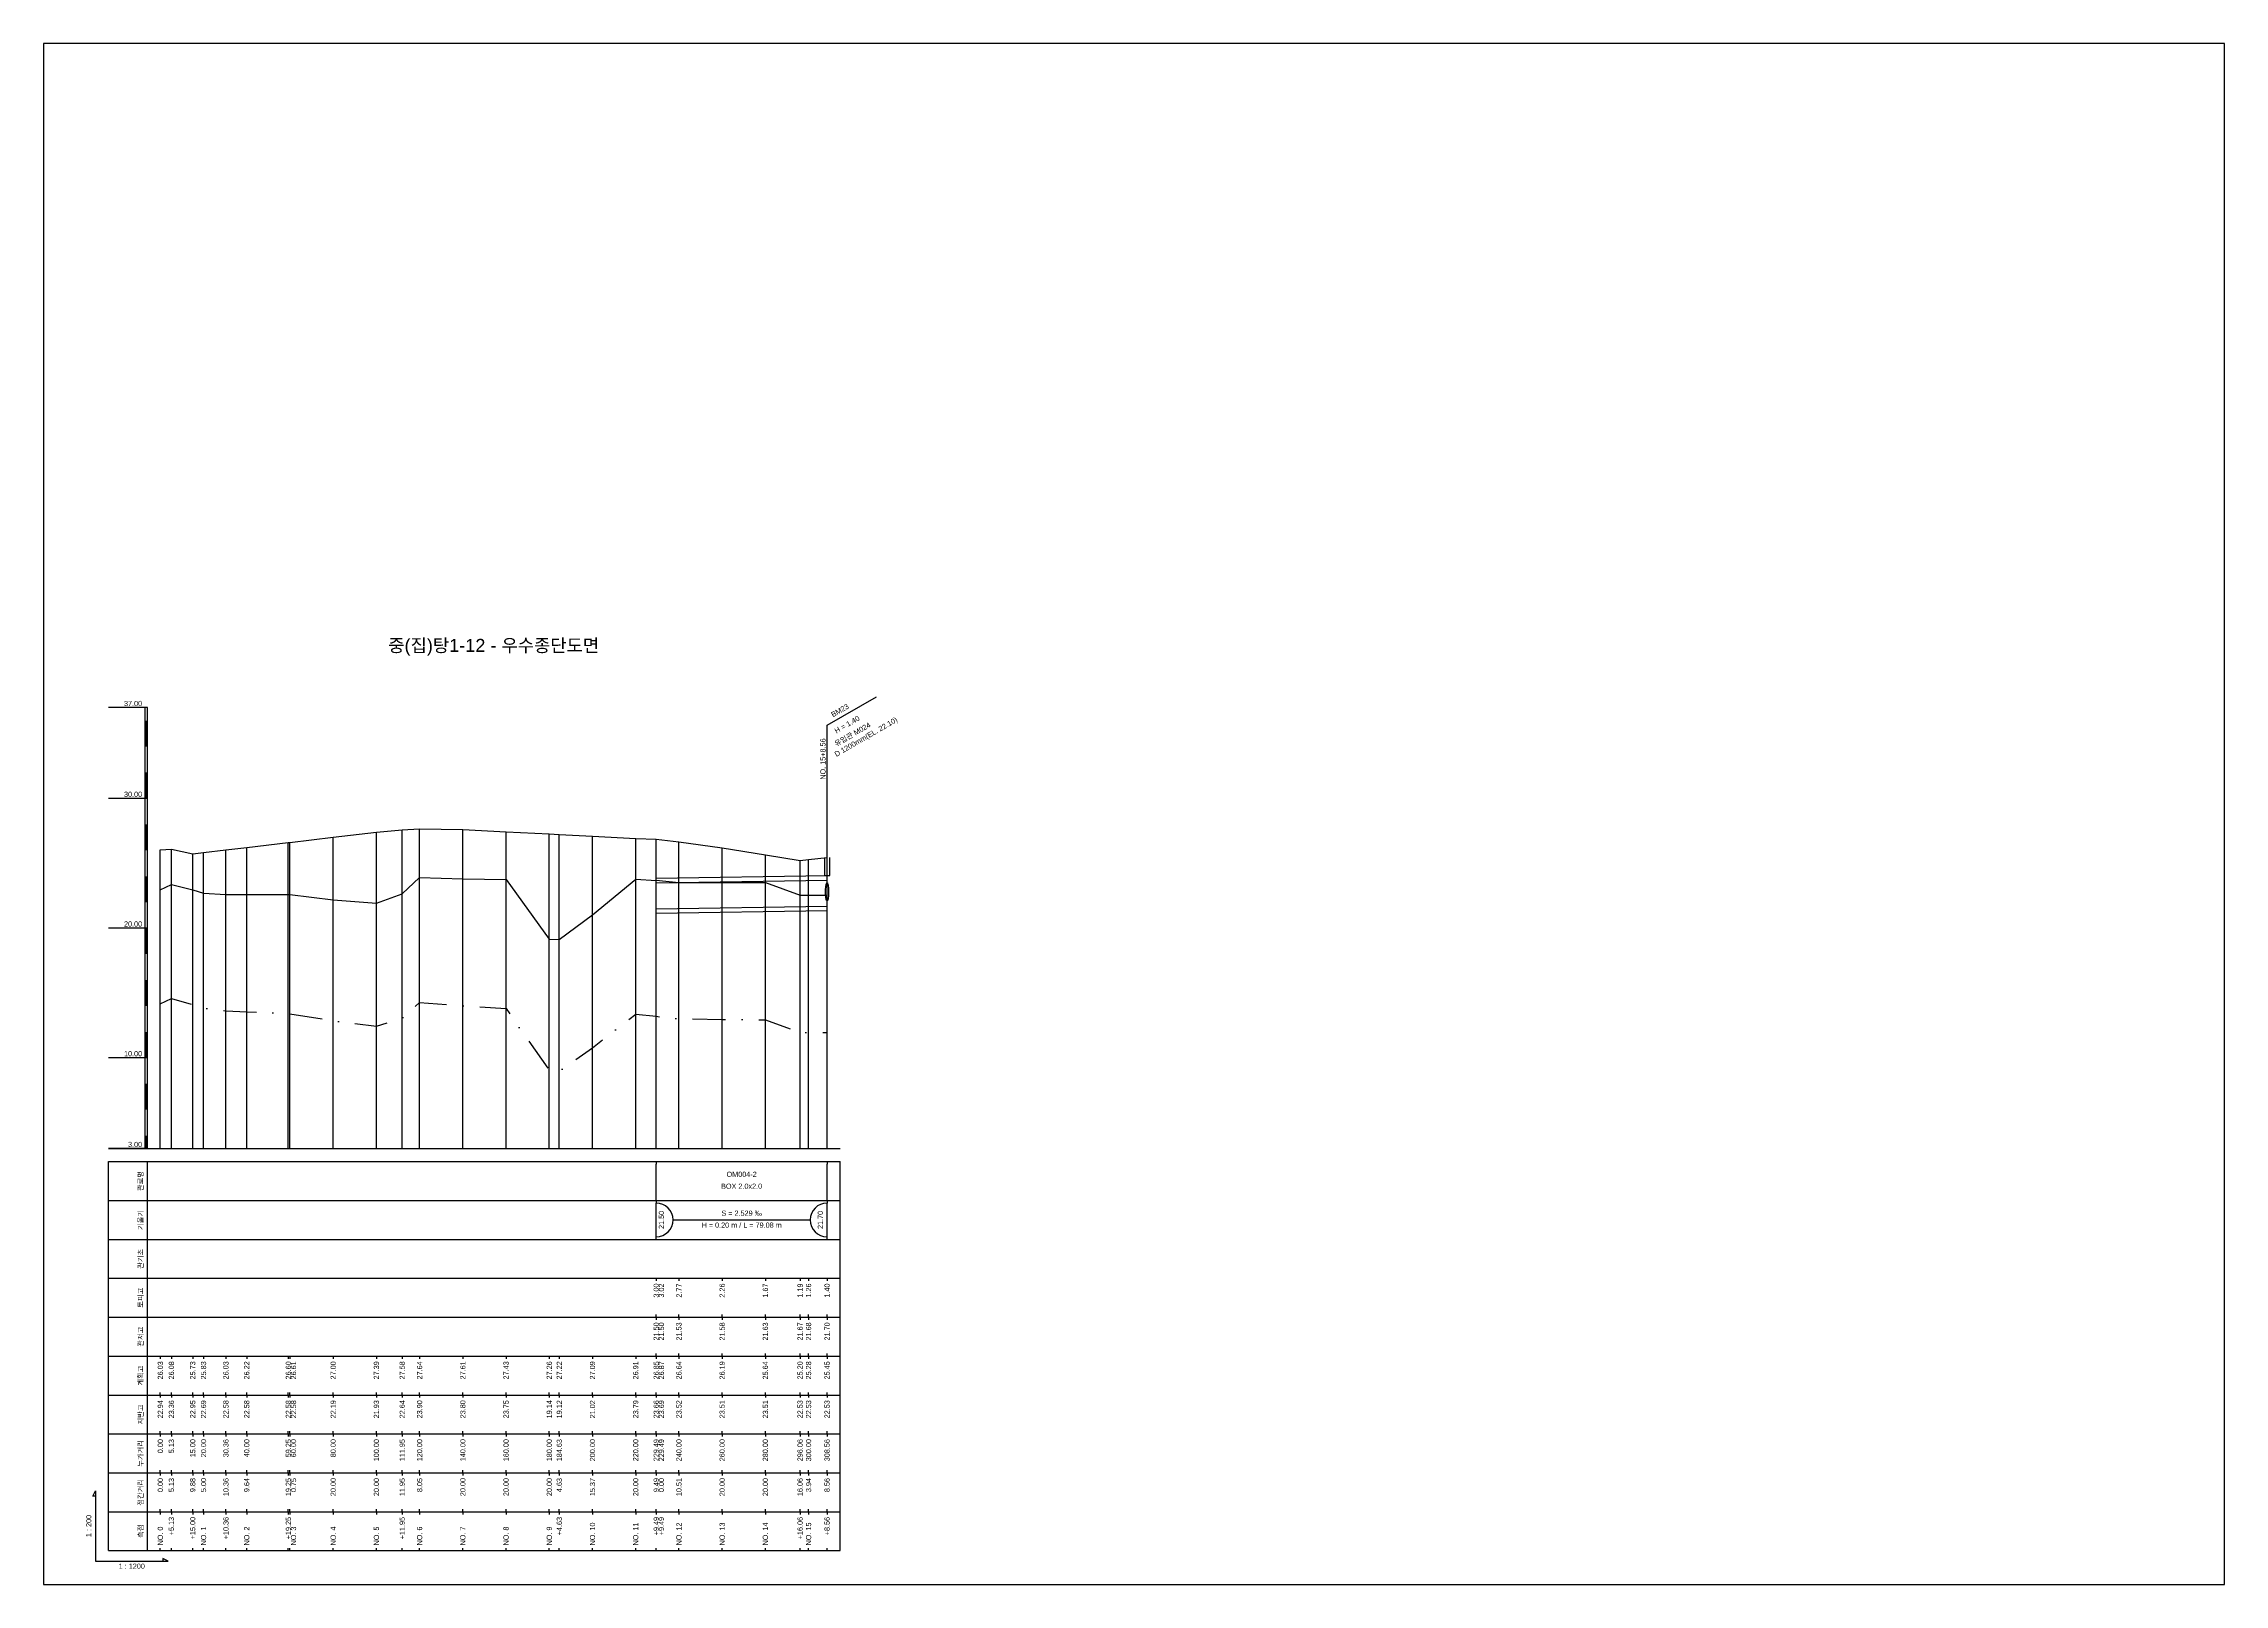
# Model space of a CAD drawing. Header units: millimetres. Extents: x -7351 to 135086, y 1419 to 5643.
# Drawn here: x 131122 to 131963, y 1419 to 2013 of the extents above; entities that cross this region are included whole.
import ezdxf
from ezdxf.enums import TextEntityAlignment as Align

# ---------------------------------------------------------------- set-up
doc = ezdxf.new("R2010")
doc.units = ezdxf.units.MM
doc.linetypes.add('DASHDOT', pattern=[25.4, 12.7, -6.35, 0, -6.35])
for name, color, linetype in [('KZ_종단_계획선', 1, 'Continuous'), ('KZ_종단_관로', 4, 'Continuous'), ('KZ_종단_깃발', 7, 'Continuous'), ('KZ_종단_노선명', 7, 'Continuous'), ('KZ_종단_도각', 7, 'Continuous'), ('KZ_종단_맨홀', 4, 'Continuous'), ('KZ_종단_수직선', 7, 'Continuous'), ('KZ_종단_암선1', 56, 'DASHDOT'), ('KZ_종단_원형관', 4, 'Continuous'), ('KZ_종단_지반선', 3, 'Continuous'), ('KZ_종단_테이블문자', 7, 'Continuous'), ('KZ_종단_테이블선', 7, 'Continuous'), ('KZ_종단_폴대', 7, 'Continuous')]:
    doc.layers.add(name, color=color, linetype=linetype)
doc.styles.get("Standard").update_dxf_attribs({"font": 'arial.ttf'})

msp = doc.modelspace()

# ---------------------------------------------------------------- linework, layer by layer
at = {"layer": 'KZ_종단_계획선'}
msp.add_lwpolyline([(131167.36, 1702.18), (131171.63, 1702.45), (131179.86, 1700.71), (131184.03, 1701.2), (131192.66, 1702.21), (131200.69, 1703.15), (131216.73, 1705.03), (131217.36, 1705.11), (131234.03, 1707.06), (131250.69, 1709.01), (131260.65, 1709.93), (131267.36, 1710.26), (131284.03, 1710.09), (131300.69, 1709.21), (131317.36, 1708.34), (131321.22, 1708.14), (131334.03, 1707.46), (131350.69, 1706.59), (131358.6, 1706.28), (131358.6, 1706.39), (131367.36, 1705.25), (131384.03, 1702.98), (131400.69, 1700.26), (131414.08, 1698.06), (131417.36, 1698.46), (131424.49, 1699.31)], dxfattribs=at)
at = {"layer": 'KZ_종단_관로'}
for points in [[(131358.6, 1691.29), (131424.5, 1692.29)], [(131358.6, 1689.54), (131424.5, 1690.54)], [(131358.6, 1679.54), (131424.5, 1680.54)], [(131358.6, 1677.79), (131424.5, 1678.79)]]:
    msp.add_lwpolyline(points, dxfattribs=at)
at = {"layer": 'KZ_종단_깃발'}
for p, q in [((131424.5, 1750.26), (131443.55, 1761.26)), ((131424.5, 1587.04), (131424.5, 1750.26))]:
    msp.add_line(p, q, dxfattribs=at)
at = {"layer": 'KZ_종단_도각'}
msp.add_lwpolyline([(131122.36, 1419.04), (131963.36, 1419.04), (131963.36, 2013.04), (131122.36, 2013.04)], close=True, dxfattribs=at)
at = {"layer": 'KZ_종단_맨홀'}
msp.add_lwpolyline([(131423.5, 1699.31), (131423.5, 1692.29), (131425.5, 1692.29), (131425.5, 1699.31)], dxfattribs=at)
at = {"layer": 'KZ_종단_수직선'}
for p, q in [((131250.69, 1587.04), (131250.69, 1709.01)), ((131260.65, 1587.04), (131260.65, 1709.93)), ((131267.36, 1587.04), (131267.36, 1710.26)), ((131284.03, 1587.04), (131284.03, 1710.09)), ((131300.69, 1587.04), (131300.69, 1709.21)), ((131317.36, 1587.04), (131317.36, 1708.34)), ((131321.22, 1587.04), (131321.22, 1708.14)), ((131334.03, 1587.04), (131334.03, 1707.46)), ((131167.36, 1587.04), (131167.36, 1702.18)), ((131171.63, 1587.04), (131171.63, 1702.45)), ((131179.86, 1587.04), (131179.86, 1700.71)), ((131184.03, 1587.04), (131184.03, 1701.2)), ((131192.66, 1587.04), (131192.66, 1702.21)), ((131200.69, 1587.04), (131200.69, 1703.15)), ((131216.73, 1587.04), (131216.73, 1705.03)), ((131217.36, 1587.04), (131217.36, 1705.11)), ((131234.03, 1587.04), (131234.03, 1707.06)), ((131350.69, 1587.04), (131350.69, 1706.59)), ((131358.6, 1587.04), (131358.6, 1706.39)), ((131358.6, 1587.04), (131358.6, 1706.28)), ((131367.36, 1587.04), (131367.36, 1705.25)), ((131384.03, 1587.04), (131384.03, 1702.98)), ((131400.69, 1587.04), (131400.69, 1700.26)), ((131424.49, 1587.04), (131424.49, 1699.31)), ((131414.08, 1587.04), (131414.08, 1698.06)), ((131417.36, 1587.04), (131417.36, 1698.46))]:
    msp.add_line(p, q, dxfattribs=at)
at = {"layer": 'KZ_종단_암선1', "flags": 128}
msp.add_lwpolyline([(131167.36, 1642.85), (131171.63, 1644.95), (131179.86, 1642.59), (131184.03, 1641.14), (131192.66, 1640.19), (131200.69, 1639.82), (131216.73, 1639.07), (131217.36, 1639.05), (131234.03, 1636.32), (131250.69, 1634.24), (131260.65, 1637.33), (131267.36, 1643.34), (131284.03, 1642.06), (131300.69, 1641.05), (131317.36, 1617.21), (131321.22, 1616.91), (131334.03, 1625.87), (131350.69, 1638.91), (131358.6, 1638.05), (131358.6, 1638.04), (131367.36, 1637.1), (131384.03, 1636.87), (131400.69, 1636.63), (131414.08, 1631.79), (131417.36, 1631.81), (131424.49, 1631.84)], dxfattribs=at)
at = {"layer": 'KZ_종단_원형관'}
for p, q in [((131423.92, 1686.01), (131423.93, 1686.62)), ((131423.93, 1685.41), (131423.92, 1686.01)), ((131423.93, 1686.62), (131423.95, 1687.2)), ((131423.95, 1684.83), (131423.93, 1685.41)), ((131423.95, 1687.2), (131424, 1687.75)), ((131424, 1684.28), (131423.95, 1684.83)), ((131424, 1687.75), (131424.05, 1688.25)), ((131424.05, 1683.78), (131424, 1684.28)), ((131424.05, 1688.25), (131424.12, 1688.68)), ((131424.12, 1683.35), (131424.05, 1683.78)), ((131424.12, 1688.68), (131424.21, 1689.02)), ((131424.21, 1683), (131424.12, 1683.35)), ((131424.21, 1689.02), (131424.3, 1689.28)), ((131424.3, 1682.75), (131424.21, 1683)), ((131424.3, 1689.28), (131424.4, 1689.44)), ((131424.4, 1682.59), (131424.3, 1682.75)), ((131424.4, 1689.44), (131424.5, 1689.49)), ((131424.5, 1682.54), (131424.4, 1682.59)), ((131424.5, 1689.49), (131424.6, 1689.44)), ((131424.6, 1682.59), (131424.5, 1682.54)), ((131424.6, 1689.44), (131424.69, 1689.28)), ((131424.69, 1682.75), (131424.6, 1682.59)), ((131424.69, 1689.28), (131424.79, 1689.02)), ((131424.79, 1683), (131424.69, 1682.75)), ((131424.79, 1689.02), (131424.87, 1688.68)), ((131424.87, 1683.35), (131424.79, 1683)), ((131424.87, 1688.68), (131424.94, 1688.25)), ((131424.94, 1683.78), (131424.87, 1683.35)), ((131424.94, 1688.25), (131425, 1687.75)), ((131425, 1684.28), (131424.94, 1683.78)), ((131425, 1687.75), (131425.04, 1687.2)), ((131425.04, 1684.83), (131425, 1684.28)), ((131425.04, 1687.2), (131425.07, 1686.62)), ((131425.07, 1685.41), (131425.04, 1684.83)), ((131425.07, 1686.62), (131425.08, 1686.01)), ((131425.08, 1686.01), (131425.07, 1685.41))]:
    msp.add_line(p, q, dxfattribs=at)
at = {"layer": 'KZ_종단_지반선', "flags": 128}
msp.add_lwpolyline([(131167.36, 1686.75), (131171.63, 1688.86), (131179.86, 1686.77), (131184.03, 1685.5), (131192.66, 1684.95), (131200.69, 1684.95), (131216.73, 1684.95), (131217.36, 1684.95), (131234.03, 1682.99), (131250.69, 1681.69), (131260.65, 1685.23), (131267.36, 1691.56), (131284.03, 1691.04), (131300.69, 1690.8), (131317.36, 1667.73), (131321.22, 1667.61), (131334.03, 1677.16), (131350.69, 1690.97), (131358.6, 1690.35), (131358.6, 1690.47), (131367.36, 1689.66), (131384.03, 1689.59), (131400.69, 1689.59), (131414.08, 1684.69), (131417.36, 1684.69), (131424.49, 1684.69)], dxfattribs=at)
at = {"layer": 'KZ_종단_테이블문자'}
for p, q in [((131358.6, 1582.04), (131358.6, 1581.04)), ((131424.49, 1582.04), (131424.49, 1581.04)), ((131358.6, 1568.04), (131358.6, 1581.04)), ((131424.49, 1568.04), (131424.49, 1581.04)), ((131358.6, 1567.04), (131358.6, 1568.04)), ((131358.6, 1567.04), (131358.6, 1566.04)), ((131358.6, 1553.04), (131358.6, 1566.04)), ((131424.49, 1567.04), (131424.49, 1568.04)), ((131424.49, 1567.04), (131424.49, 1566.04)), ((131424.49, 1553.04), (131424.49, 1566.04)), ((131365.02, 1559.54), (131418.08, 1559.54)), ((131358.6, 1552.04), (131358.6, 1553.04)), ((131424.49, 1552.04), (131424.49, 1553.04))]:
    msp.add_line(p, q, dxfattribs=at)
for centre, start, end in [((131358.6, 1559.54), 270, 90), ((131424.49, 1559.54), 90, 270)]:
    msp.add_arc(centre, 6.5, start, end, dxfattribs=at)
at = {"layer": 'KZ_종단_테이블선'}
for p, q in [((131147.36, 1587.04), (131429.49, 1587.04)), ((131147.36, 1567.04), (131147.36, 1582.04)), ((131147.36, 1582.04), (131429.49, 1582.04)), ((131162.36, 1567.04), (131162.36, 1582.04)), ((131429.49, 1567.04), (131429.49, 1582.04)), ((131147.36, 1552.04), (131147.36, 1567.04)), ((131147.36, 1567.04), (131429.49, 1567.04)), ((131162.36, 1552.04), (131162.36, 1567.04)), ((131429.49, 1552.04), (131429.49, 1567.04)), ((131147.36, 1537.04), (131147.36, 1552.04)), ((131147.36, 1552.04), (131429.49, 1552.04)), ((131162.36, 1537.04), (131162.36, 1552.04)), ((131429.49, 1537.04), (131429.49, 1552.04)), ((131147.36, 1522.04), (131147.36, 1537.04)), ((131147.36, 1537.04), (131429.49, 1537.04)), ((131162.36, 1522.04), (131162.36, 1537.04)), ((131358.6, 1537.04), (131358.6, 1536.04)), ((131358.6, 1537.04), (131358.6, 1536.04)), ((131367.36, 1537.04), (131367.36, 1536.04)), ((131384.03, 1537.04), (131384.03, 1536.04)), ((131400.69, 1537.04), (131400.69, 1536.04)), ((131414.08, 1537.04), (131414.08, 1536.04)), ((131417.36, 1537.04), (131417.36, 1536.04)), ((131424.5, 1537.04), (131424.5, 1536.04)), ((131429.49, 1522.04), (131429.49, 1537.04)), ((131358.6, 1522.04), (131358.6, 1523.04)), ((131358.6, 1522.04), (131358.6, 1523.04)), ((131367.36, 1522.04), (131367.36, 1523.04)), ((131384.03, 1522.04), (131384.03, 1523.04)), ((131400.69, 1522.04), (131400.69, 1523.04)), ((131414.08, 1522.04), (131414.08, 1523.04)), ((131417.36, 1522.04), (131417.36, 1523.04)), ((131424.5, 1522.04), (131424.5, 1523.04)), ((131147.36, 1507.04), (131147.36, 1522.04)), ((131147.36, 1522.04), (131429.49, 1522.04)), ((131162.36, 1507.04), (131162.36, 1522.04)), ((131358.6, 1522.04), (131358.6, 1521.04)), ((131358.6, 1522.04), (131358.6, 1521.04)), ((131367.36, 1522.04), (131367.36, 1521.04)), ((131384.03, 1522.04), (131384.03, 1521.04)), ((131400.69, 1522.04), (131400.69, 1521.04)), ((131414.08, 1522.04), (131414.08, 1521.04)), ((131417.36, 1522.04), (131417.36, 1521.04)), ((131424.5, 1522.04), (131424.5, 1521.04)), ((131429.49, 1507.04), (131429.49, 1522.04)), ((131147.36, 1492.04), (131147.36, 1507.04)), ((131147.36, 1507.04), (131429.49, 1507.04)), ((131162.36, 1492.04), (131162.36, 1507.04)), ((131167.36, 1507.04), (131167.36, 1506.04)), ((131171.63, 1507.04), (131171.63, 1506.04)), ((131179.86, 1507.04), (131179.86, 1506.04)), ((131184.03, 1507.04), (131184.03, 1506.04)), ((131192.66, 1507.04), (131192.66, 1506.04)), ((131200.69, 1507.04), (131200.69, 1506.04)), ((131216.73, 1507.04), (131216.73, 1506.04)), ((131217.36, 1507.04), (131217.36, 1506.04)), ((131234.03, 1507.04), (131234.03, 1506.04)), ((131250.69, 1507.04), (131250.69, 1506.04)), ((131260.65, 1507.04), (131260.65, 1506.04)), ((131267.36, 1507.04), (131267.36, 1506.04)), ((131284.03, 1507.04), (131284.03, 1506.04)), ((131300.69, 1507.04), (131300.69, 1506.04)), ((131317.36, 1507.04), (131317.36, 1506.04)), ((131321.22, 1507.04), (131321.22, 1506.04)), ((131334.03, 1507.04), (131334.03, 1506.04)), ((131350.69, 1507.04), (131350.69, 1506.04)), ((131358.6, 1507.04), (131358.6, 1508.04)), ((131358.6, 1507.04), (131358.6, 1508.04)), ((131358.6, 1507.04), (131358.6, 1506.04)), ((131358.6, 1507.04), (131358.6, 1506.04)), ((131367.36, 1507.04), (131367.36, 1508.04)), ((131367.36, 1507.04), (131367.36, 1506.04)), ((131384.03, 1507.04), (131384.03, 1508.04)), ((131384.03, 1507.04), (131384.03, 1506.04)), ((131400.69, 1507.04), (131400.69, 1508.04)), ((131400.69, 1507.04), (131400.69, 1506.04)), ((131414.08, 1507.04), (131414.08, 1508.04)), ((131414.08, 1507.04), (131414.08, 1506.04)), ((131417.36, 1507.04), (131417.36, 1508.04)), ((131417.36, 1507.04), (131417.36, 1506.04)), ((131424.49, 1507.04), (131424.49, 1506.04)), ((131424.5, 1507.04), (131424.5, 1508.04)), ((131429.49, 1492.04), (131429.49, 1507.04)), ((131147.36, 1477.04), (131147.36, 1492.04)), ((131147.36, 1492.04), (131429.49, 1492.04)), ((131162.36, 1477.04), (131162.36, 1492.04)), ((131167.36, 1492.04), (131167.36, 1493.04)), ((131167.36, 1492.04), (131167.36, 1491.04)), ((131171.63, 1492.04), (131171.63, 1493.04)), ((131171.63, 1492.04), (131171.63, 1491.04)), ((131179.86, 1492.04), (131179.86, 1493.04)), ((131179.86, 1492.04), (131179.86, 1491.04)), ((131184.03, 1492.04), (131184.03, 1493.04)), ((131184.03, 1492.04), (131184.03, 1491.04)), ((131192.66, 1492.04), (131192.66, 1493.04)), ((131192.66, 1492.04), (131192.66, 1491.04)), ((131200.69, 1492.04), (131200.69, 1493.04)), ((131200.69, 1492.04), (131200.69, 1491.04)), ((131216.73, 1492.04), (131216.73, 1493.04)), ((131216.73, 1492.04), (131216.73, 1491.04)), ((131217.36, 1492.04), (131217.36, 1493.04)), ((131217.36, 1492.04), (131217.36, 1491.04)), ((131234.03, 1492.04), (131234.03, 1493.04)), ((131234.03, 1492.04), (131234.03, 1491.04)), ((131250.69, 1492.04), (131250.69, 1493.04)), ((131250.69, 1492.04), (131250.69, 1491.04)), ((131260.65, 1492.04), (131260.65, 1493.04)), ((131260.65, 1492.04), (131260.65, 1491.04)), ((131267.36, 1492.04), (131267.36, 1493.04)), ((131267.36, 1492.04), (131267.36, 1491.04)), ((131284.03, 1492.04), (131284.03, 1493.04)), ((131284.03, 1492.04), (131284.03, 1491.04)), ((131300.69, 1492.04), (131300.69, 1493.04)), ((131300.69, 1492.04), (131300.69, 1491.04)), ((131317.36, 1492.04), (131317.36, 1493.04)), ((131317.36, 1492.04), (131317.36, 1491.04)), ((131321.22, 1492.04), (131321.22, 1493.04)), ((131321.22, 1492.04), (131321.22, 1491.04)), ((131334.03, 1492.04), (131334.03, 1493.04)), ((131334.03, 1492.04), (131334.03, 1491.04)), ((131350.69, 1492.04), (131350.69, 1493.04)), ((131350.69, 1492.04), (131350.69, 1491.04)), ((131358.6, 1492.04), (131358.6, 1493.04)), ((131358.6, 1492.04), (131358.6, 1493.04)), ((131358.6, 1492.04), (131358.6, 1491.04)), ((131358.6, 1492.04), (131358.6, 1491.04)), ((131367.36, 1492.04), (131367.36, 1493.04)), ((131367.36, 1492.04), (131367.36, 1491.04)), ((131384.03, 1492.04), (131384.03, 1493.04)), ((131384.03, 1492.04), (131384.03, 1491.04)), ((131400.69, 1492.04), (131400.69, 1493.04)), ((131400.69, 1492.04), (131400.69, 1491.04)), ((131414.08, 1492.04), (131414.08, 1493.04)), ((131414.08, 1492.04), (131414.08, 1491.04)), ((131417.36, 1492.04), (131417.36, 1493.04)), ((131417.36, 1492.04), (131417.36, 1491.04)), ((131424.49, 1492.04), (131424.49, 1493.04)), ((131424.49, 1492.04), (131424.49, 1491.04)), ((131429.49, 1477.04), (131429.49, 1492.04)), ((131147.36, 1462.04), (131147.36, 1477.04)), ((131147.36, 1477.04), (131429.49, 1477.04)), ((131162.36, 1462.04), (131162.36, 1477.04)), ((131167.36, 1477.04), (131167.36, 1478.04)), ((131167.36, 1477.04), (131167.36, 1476.04)), ((131171.63, 1477.04), (131171.63, 1478.04)), ((131171.63, 1477.04), (131171.63, 1476.04)), ((131179.86, 1477.04), (131179.86, 1478.04)), ((131179.86, 1477.04), (131179.86, 1476.04)), ((131184.03, 1477.04), (131184.03, 1478.04)), ((131184.03, 1477.04), (131184.03, 1476.04)), ((131192.66, 1477.04), (131192.66, 1478.04)), ((131192.66, 1477.04), (131192.66, 1476.04)), ((131200.69, 1477.04), (131200.69, 1478.04)), ((131200.69, 1477.04), (131200.69, 1476.04)), ((131216.73, 1477.04), (131216.73, 1478.04)), ((131216.73, 1477.04), (131216.73, 1476.04)), ((131217.36, 1477.04), (131217.36, 1478.04)), ((131217.36, 1477.04), (131217.36, 1476.04)), ((131234.03, 1477.04), (131234.03, 1478.04)), ((131234.03, 1477.04), (131234.03, 1476.04)), ((131250.69, 1477.04), (131250.69, 1478.04)), ((131250.69, 1477.04), (131250.69, 1476.04)), ((131260.65, 1477.04), (131260.65, 1478.04)), ((131260.65, 1477.04), (131260.65, 1476.04)), ((131267.36, 1477.04), (131267.36, 1478.04)), ((131267.36, 1477.04), (131267.36, 1476.04)), ((131284.03, 1477.04), (131284.03, 1478.04)), ((131284.03, 1477.04), (131284.03, 1476.04)), ((131300.69, 1477.04), (131300.69, 1478.04)), ((131300.69, 1477.04), (131300.69, 1476.04)), ((131317.36, 1477.04), (131317.36, 1478.04)), ((131317.36, 1477.04), (131317.36, 1476.04)), ((131321.22, 1477.04), (131321.22, 1478.04)), ((131321.22, 1477.04), (131321.22, 1476.04)), ((131334.03, 1477.04), (131334.03, 1478.04)), ((131334.03, 1477.04), (131334.03, 1476.04)), ((131350.69, 1477.04), (131350.69, 1478.04)), ((131350.69, 1477.04), (131350.69, 1476.04)), ((131358.6, 1477.04), (131358.6, 1478.04)), ((131358.6, 1477.04), (131358.6, 1478.04)), ((131358.6, 1477.04), (131358.6, 1476.04)), ((131358.6, 1477.04), (131358.6, 1476.04)), ((131367.36, 1477.04), (131367.36, 1478.04)), ((131367.36, 1477.04), (131367.36, 1476.04)), ((131384.03, 1477.04), (131384.03, 1478.04)), ((131384.03, 1477.04), (131384.03, 1476.04)), ((131400.69, 1477.04), (131400.69, 1478.04)), ((131400.69, 1477.04), (131400.69, 1476.04)), ((131414.08, 1477.04), (131414.08, 1478.04)), ((131414.08, 1477.04), (131414.08, 1476.04)), ((131417.36, 1477.04), (131417.36, 1478.04)), ((131417.36, 1477.04), (131417.36, 1476.04)), ((131424.49, 1477.04), (131424.49, 1478.04)), ((131424.49, 1477.04), (131424.49, 1476.04)), ((131429.49, 1462.04), (131429.49, 1477.04)), ((131147.36, 1447.04), (131147.36, 1462.04)), ((131147.36, 1462.04), (131429.49, 1462.04)), ((131162.36, 1447.04), (131162.36, 1462.04)), ((131167.36, 1462.04), (131167.36, 1463.04)), ((131167.36, 1462.04), (131167.36, 1461.04)), ((131171.63, 1462.04), (131171.63, 1463.04)), ((131171.63, 1462.04), (131171.63, 1461.04)), ((131179.86, 1462.04), (131179.86, 1463.04)), ((131179.86, 1462.04), (131179.86, 1461.04)), ((131184.03, 1462.04), (131184.03, 1463.04)), ((131184.03, 1462.04), (131184.03, 1461.04)), ((131192.66, 1462.04), (131192.66, 1463.04)), ((131192.66, 1462.04), (131192.66, 1461.04)), ((131200.69, 1462.04), (131200.69, 1463.04)), ((131200.69, 1462.04), (131200.69, 1461.04)), ((131216.73, 1462.04), (131216.73, 1463.04)), ((131216.73, 1462.04), (131216.73, 1461.04)), ((131217.36, 1462.04), (131217.36, 1463.04)), ((131217.36, 1462.04), (131217.36, 1461.04)), ((131234.03, 1462.04), (131234.03, 1463.04)), ((131234.03, 1462.04), (131234.03, 1461.04)), ((131250.69, 1462.04), (131250.69, 1463.04)), ((131250.69, 1462.04), (131250.69, 1461.04)), ((131260.65, 1462.04), (131260.65, 1463.04)), ((131260.65, 1462.04), (131260.65, 1461.04)), ((131267.36, 1462.04), (131267.36, 1463.04)), ((131267.36, 1462.04), (131267.36, 1461.04)), ((131284.03, 1462.04), (131284.03, 1463.04)), ((131284.03, 1462.04), (131284.03, 1461.04)), ((131300.69, 1462.04), (131300.69, 1463.04)), ((131300.69, 1462.04), (131300.69, 1461.04)), ((131317.36, 1462.04), (131317.36, 1463.04)), ((131317.36, 1462.04), (131317.36, 1461.04)), ((131321.22, 1462.04), (131321.22, 1463.04)), ((131321.22, 1462.04), (131321.22, 1461.04)), ((131334.03, 1462.04), (131334.03, 1463.04)), ((131334.03, 1462.04), (131334.03, 1461.04)), ((131350.69, 1462.04), (131350.69, 1463.04)), ((131350.69, 1462.04), (131350.69, 1461.04)), ((131358.6, 1462.04), (131358.6, 1463.04)), ((131358.6, 1462.04), (131358.6, 1463.04)), ((131358.6, 1462.04), (131358.6, 1461.04)), ((131358.6, 1462.04), (131358.6, 1461.04)), ((131367.36, 1462.04), (131367.36, 1463.04)), ((131367.36, 1462.04), (131367.36, 1461.04)), ((131384.03, 1462.04), (131384.03, 1463.04)), ((131384.03, 1462.04), (131384.03, 1461.04)), ((131400.69, 1462.04), (131400.69, 1463.04)), ((131400.69, 1462.04), (131400.69, 1461.04)), ((131414.08, 1462.04), (131414.08, 1463.04)), ((131414.08, 1462.04), (131414.08, 1461.04)), ((131417.36, 1462.04), (131417.36, 1463.04)), ((131417.36, 1462.04), (131417.36, 1461.04)), ((131424.49, 1462.04), (131424.49, 1463.04)), ((131424.49, 1462.04), (131424.49, 1461.04)), ((131429.49, 1447.04), (131429.49, 1462.04)), ((131147.36, 1432.04), (131147.36, 1447.04)), ((131147.36, 1447.04), (131429.49, 1447.04)), ((131162.36, 1432.04), (131162.36, 1447.04)), ((131167.36, 1447.04), (131167.36, 1448.04)), ((131167.36, 1447.04), (131167.36, 1446.04)), ((131171.63, 1447.04), (131171.63, 1448.04)), ((131171.63, 1447.04), (131171.63, 1446.04)), ((131179.86, 1447.04), (131179.86, 1448.04)), ((131179.86, 1447.04), (131179.86, 1446.04)), ((131184.03, 1447.04), (131184.03, 1448.04)), ((131184.03, 1447.04), (131184.03, 1446.04)), ((131192.66, 1447.04), (131192.66, 1448.04)), ((131192.66, 1447.04), (131192.66, 1446.04)), ((131200.69, 1447.04), (131200.69, 1448.04)), ((131200.69, 1447.04), (131200.69, 1446.04)), ((131216.73, 1447.04), (131216.73, 1448.04)), ((131216.73, 1447.04), (131216.73, 1446.04)), ((131217.36, 1447.04), (131217.36, 1448.04)), ((131217.36, 1447.04), (131217.36, 1446.04)), ((131234.03, 1447.04), (131234.03, 1448.04)), ((131234.03, 1447.04), (131234.03, 1446.04)), ((131250.69, 1447.04), (131250.69, 1448.04)), ((131250.69, 1447.04), (131250.69, 1446.04)), ((131260.65, 1447.04), (131260.65, 1448.04)), ((131260.65, 1447.04), (131260.65, 1446.04)), ((131267.36, 1447.04), (131267.36, 1448.04)), ((131267.36, 1447.04), (131267.36, 1446.04)), ((131284.03, 1447.04), (131284.03, 1448.04)), ((131284.03, 1447.04), (131284.03, 1446.04)), ((131300.69, 1447.04), (131300.69, 1448.04)), ((131300.69, 1447.04), (131300.69, 1446.04)), ((131317.36, 1447.04), (131317.36, 1448.04)), ((131317.36, 1447.04), (131317.36, 1446.04)), ((131321.22, 1447.04), (131321.22, 1448.04)), ((131321.22, 1447.04), (131321.22, 1446.04)), ((131334.03, 1447.04), (131334.03, 1448.04)), ((131334.03, 1447.04), (131334.03, 1446.04)), ((131350.69, 1447.04), (131350.69, 1448.04)), ((131350.69, 1447.04), (131350.69, 1446.04)), ((131358.6, 1447.04), (131358.6, 1448.04)), ((131358.6, 1447.04), (131358.6, 1448.04)), ((131358.6, 1447.04), (131358.6, 1446.04)), ((131358.6, 1447.04), (131358.6, 1446.04)), ((131367.36, 1447.04), (131367.36, 1448.04)), ((131367.36, 1447.04), (131367.36, 1446.04)), ((131384.03, 1447.04), (131384.03, 1448.04)), ((131384.03, 1447.04), (131384.03, 1446.04)), ((131400.69, 1447.04), (131400.69, 1448.04)), ((131400.69, 1447.04), (131400.69, 1446.04)), ((131414.08, 1447.04), (131414.08, 1448.04)), ((131414.08, 1447.04), (131414.08, 1446.04)), ((131417.36, 1447.04), (131417.36, 1448.04)), ((131417.36, 1447.04), (131417.36, 1446.04)), ((131424.49, 1447.04), (131424.49, 1448.04)), ((131424.49, 1447.04), (131424.49, 1446.04)), ((131429.49, 1432.04), (131429.49, 1447.04)), ((131147.36, 1432.04), (131429.49, 1432.04)), ((131167.36, 1432.04), (131167.36, 1433.04)), ((131171.63, 1432.04), (131171.63, 1433.04)), ((131179.86, 1432.04), (131179.86, 1433.04)), ((131184.03, 1432.04), (131184.03, 1433.04)), ((131192.66, 1432.04), (131192.66, 1433.04)), ((131200.69, 1432.04), (131200.69, 1433.04)), ((131216.73, 1432.04), (131216.73, 1433.04)), ((131217.36, 1432.04), (131217.36, 1433.04)), ((131234.03, 1432.04), (131234.03, 1433.04)), ((131250.69, 1432.04), (131250.69, 1433.04)), ((131260.65, 1432.04), (131260.65, 1433.04)), ((131267.36, 1432.04), (131267.36, 1433.04)), ((131284.03, 1432.04), (131284.03, 1433.04)), ((131300.69, 1432.04), (131300.69, 1433.04)), ((131317.36, 1432.04), (131317.36, 1433.04)), ((131321.22, 1432.04), (131321.22, 1433.04)), ((131334.03, 1432.04), (131334.03, 1433.04)), ((131350.69, 1432.04), (131350.69, 1433.04)), ((131358.6, 1432.04), (131358.6, 1433.04)), ((131358.6, 1432.04), (131358.6, 1433.04)), ((131367.36, 1432.04), (131367.36, 1433.04)), ((131384.03, 1432.04), (131384.03, 1433.04)), ((131400.69, 1432.04), (131400.69, 1433.04)), ((131414.08, 1432.04), (131414.08, 1433.04)), ((131417.36, 1432.04), (131417.36, 1433.04)), ((131424.49, 1432.04), (131424.49, 1433.04))]:
    msp.add_line(p, q, dxfattribs=at)
msp.add_lwpolyline([(131142.36, 1453.04), (131141.36, 1453.04), (131142.36, 1455.04), (131142.36, 1428.04), (131170.36, 1428.04), (131168.36, 1429.04), (131168.36, 1428.04)], dxfattribs=at)
at = {"layer": 'KZ_종단_폴대'}
for p, q in [((131162.36, 1757.04), (131147.36, 1757.04)), ((131162.36, 1722.04), (131147.36, 1722.04)), ((131162.36, 1672.04), (131147.36, 1672.04)), ((131162.36, 1622.04), (131147.36, 1622.04)), ((131162.36, 1587.04), (131147.36, 1587.04))]:
    msp.add_line(p, q, dxfattribs=at)
msp.add_lwpolyline([(131162.36, 1587.04), (131162.36, 1757.04), (131161.36, 1757.04), (131161.36, 1587.04), (131162.36, 1587.04)], dxfattribs=at)
for points in [[(131161.86, 1742.04, 1, 1, 0), (131161.86, 1752.04, 1, 1, 0)], [(131161.86, 1722.04, 1, 1, 0), (131161.86, 1732.04, 1, 1, 0)], [(131161.86, 1702.04, 1, 1, 0), (131161.86, 1712.04, 1, 1, 0)], [(131161.86, 1682.04, 1, 1, 0), (131161.86, 1692.04, 1, 1, 0)], [(131161.86, 1662.04, 1, 1, 0), (131161.86, 1672.04, 1, 1, 0)], [(131161.86, 1642.04, 1, 1, 0), (131161.86, 1652.04, 1, 1, 0)], [(131161.86, 1622.04, 1, 1, 0), (131161.86, 1632.04, 1, 1, 0)], [(131161.86, 1602.04, 1, 1, 0), (131161.86, 1612.04, 1, 1, 0)], [(131161.86, 1587.04, 1, 1, 0), (131161.86, 1592.04, 1, 1, 0)]]:
    msp.add_lwpolyline(points, format="xyseb", dxfattribs=at)

# ---------------------------------------------------------------- texts
at = {"layer": 'KZ_종단_깃발'}
for s, rotation, p in [('BM23', 30, (131427.09, 1752.76)), ('NO. 15+8.56', 90, (131424.5, 1729.26))]:
    msp.add_text(s, height=2, rotation=rotation, dxfattribs=at).set_placement(p, align=Align.BOTTOM_LEFT)
for s, p in [('H = 1.40', (131427.09, 1748.76)), ('D 1200mm(EL. 22.10)', (131427.09, 1739.76)), ('유입관 M024', (131427.09, 1743.76))]:
    msp.add_text(s, height=2, rotation=30, dxfattribs=at).set_placement(p, align=Align.TOP_LEFT)
at = {"layer": 'KZ_종단_노선명'}
msp.add_text('중(집)탕1-12 - 우수종단도면', height=5, dxfattribs=at).set_placement((131295.93, 1777.04), align=Align.BOTTOM_CENTER)
at = {"layer": 'KZ_종단_테이블문자'}
for s, p in [('BOX 2.0x2.0', (131391.55, 1573.54)), ('H = 0.20 m / L = 79.08 m', (131391.55, 1558.54))]:
    msp.add_text(s, height=2, dxfattribs=at).set_placement(p, align=Align.TOP_CENTER)
for s, p in [('OM004-2', (131391.55, 1575.54)), ('S = 2.529 ‰', (131391.55, 1560.54))]:
    msp.add_text(s, height=2, dxfattribs=at).set_placement(p, align=Align.BOTTOM_CENTER)
msp.add_text('21.50', height=2, rotation=90, dxfattribs=at).set_placement((131359.6, 1559.54), align=Align.TOP_CENTER)
msp.add_text('21.70', height=2, rotation=90, dxfattribs=at).set_placement((131423.49, 1559.54), align=Align.BOTTOM_CENTER)
for s, p in [('3.00', (131358.6, 1535.04)), ('3.02', (131360.6, 1535.04)), ('2.77', (131367.36, 1535.04)), ('2.26', (131384.03, 1535.04)), ('1.67', (131400.69, 1535.04)), ('1.19', (131414.08, 1535.04)), ('1.26', (131417.36, 1535.04)), ('1.40', (131424.5, 1535.04)), ('21.50', (131358.6, 1520.04)), ('21.50', (131360.6, 1520.04)), ('21.53', (131367.36, 1520.04)), ('21.58', (131384.03, 1520.04)), ('21.63', (131400.69, 1520.04)), ('21.67', (131414.08, 1520.04)), ('21.68', (131417.36, 1520.04)), ('21.70', (131424.5, 1520.04)), ('26.03', (131167.36, 1505.04)), ('26.08', (131171.63, 1505.04)), ('25.73', (131179.86, 1505.04)), ('25.83', (131184.03, 1505.04)), ('26.03', (131192.66, 1505.04)), ('26.22', (131200.69, 1505.04)), ('26.60', (131216.73, 1505.04)), ('26.61', (131218.73, 1505.04)), ('27.00', (131234.03, 1505.04)), ('27.39', (131250.69, 1505.04)), ('27.58', (131260.65, 1505.04)), ('27.64', (131267.36, 1505.04)), ('27.61', (131284.03, 1505.04)), ('27.43', (131300.69, 1505.04)), ('27.26', (131317.36, 1505.04)), ('27.22', (131321.22, 1505.04)), ('27.09', (131334.03, 1505.04)), ('26.91', (131350.69, 1505.04)), ('26.85', (131358.6, 1505.04)), ('26.87', (131360.6, 1505.04)), ('26.64', (131367.36, 1505.04)), ('26.19', (131384.03, 1505.04)), ('25.64', (131400.69, 1505.04)), ('25.20', (131414.08, 1505.04)), ('25.28', (131417.36, 1505.04)), ('25.45', (131424.49, 1505.04)), ('22.94', (131167.36, 1490.04)), ('23.36', (131171.63, 1490.04)), ('22.95', (131179.86, 1490.04)), ('22.69', (131184.03, 1490.04)), ('22.58', (131192.66, 1490.04)), ('22.58', (131200.69, 1490.04)), ('22.58', (131216.73, 1490.04)), ('22.58', (131218.73, 1490.04)), ('22.19', (131234.03, 1490.04)), ('21.93', (131250.69, 1490.04)), ('22.64', (131260.65, 1490.04)), ('23.90', (131267.36, 1490.04)), ('23.80', (131284.03, 1490.04)), ('23.75', (131300.69, 1490.04)), ('19.14', (131317.36, 1490.04)), ('19.12', (131321.22, 1490.04)), ('21.02', (131334.03, 1490.04)), ('23.79', (131350.69, 1490.04)), ('23.66', (131358.6, 1490.04)), ('23.69', (131360.6, 1490.04)), ('23.52', (131367.36, 1490.04)), ('23.51', (131384.03, 1490.04)), ('23.51', (131400.69, 1490.04)), ('22.53', (131414.08, 1490.04)), ('22.53', (131417.36, 1490.04)), ('22.53', (131424.49, 1490.04)), ('0.00', (131167.36, 1475.04)), ('5.13', (131171.63, 1475.04)), ('15.00', (131179.86, 1475.04)), ('20.00', (131184.03, 1475.04)), ('30.36', (131192.66, 1475.04)), ('40.00', (131200.69, 1475.04)), ('59.25', (131216.73, 1475.04)), ('60.00', (131218.73, 1475.04)), ('80.00', (131234.03, 1475.04)), ('100.00', (131250.69, 1475.04)), ('111.95', (131260.65, 1475.04)), ('120.00', (131267.36, 1475.04)), ('140.00', (131284.03, 1475.04)), ('160.00', (131300.69, 1475.04)), ('180.00', (131317.36, 1475.04)), ('184.63', (131321.22, 1475.04)), ('200.00', (131334.03, 1475.04)), ('220.00', (131350.69, 1475.04)), ('229.49', (131358.6, 1475.04)), ('229.49', (131360.6, 1475.04)), ('240.00', (131367.36, 1475.04)), ('260.00', (131384.03, 1475.04)), ('280.00', (131400.69, 1475.04)), ('296.06', (131414.08, 1475.04)), ('300.00', (131417.36, 1475.04)), ('308.56', (131424.49, 1475.04)), ('0.00', (131167.36, 1460.04)), ('5.13', (131171.63, 1460.04)), ('9.88', (131179.86, 1460.04)), ('5.00', (131184.03, 1460.04)), ('10.36', (131192.66, 1460.04)), ('9.64', (131200.69, 1460.04)), ('19.25', (131216.73, 1460.04)), ('0.75', (131218.73, 1460.04)), ('20.00', (131234.03, 1460.04)), ('20.00', (131250.69, 1460.04)), ('11.95', (131260.65, 1460.04)), ('8.05', (131267.36, 1460.04)), ('20.00', (131284.03, 1460.04)), ('20.00', (131300.69, 1460.04)), ('20.00', (131317.36, 1460.04)), ('4.63', (131321.22, 1460.04)), ('15.37', (131334.03, 1460.04)), ('20.00', (131350.69, 1460.04)), ('9.49', (131358.6, 1460.04)), ('0.00', (131360.6, 1460.04)), ('10.51', (131367.36, 1460.04)), ('20.00', (131384.03, 1460.04)), ('20.00', (131400.69, 1460.04)), ('16.06', (131414.08, 1460.04)), ('3.94', (131417.36, 1460.04)), ('8.56', (131424.49, 1460.04)), ('+5.13', (131171.63, 1445.04)), ('+15.00', (131179.86, 1445.04)), ('+10.36', (131192.66, 1445.04)), ('+19.25', (131216.73, 1445.04)), ('+11.95', (131260.65, 1445.04)), ('+4.63', (131321.22, 1445.04)), ('+9.49', (131358.6, 1445.04)), ('+9.49', (131360.6, 1445.04)), ('+16.06', (131414.08, 1445.04)), ('+8.56', (131424.49, 1445.04))]:
    msp.add_text(s, height=2, rotation=90, dxfattribs=at).set_placement(p, align=Align.MIDDLE_RIGHT)
for s, p in [('NO. 0', (131167.36, 1434.04)), ('NO. 1', (131184.03, 1434.04)), ('NO. 2', (131200.69, 1434.04)), ('NO. 3', (131218.73, 1434.04)), ('NO. 4', (131234.03, 1434.04)), ('NO. 5', (131250.69, 1434.04)), ('NO. 6', (131267.36, 1434.04)), ('NO. 7', (131284.03, 1434.04)), ('NO. 8', (131300.69, 1434.04)), ('NO. 9', (131317.36, 1434.04)), ('NO. 10', (131334.03, 1434.04)), ('NO. 11', (131350.69, 1434.04)), ('NO. 12', (131367.36, 1434.04)), ('NO. 13', (131384.03, 1434.04)), ('NO. 14', (131400.69, 1434.04)), ('NO. 15', (131417.36, 1434.04))]:
    msp.add_text(s, height=2, rotation=90, dxfattribs=at).set_placement(p, align=Align.MIDDLE_LEFT)
at = {"layer": 'KZ_종단_테이블선'}
for s, p in [('관로명', (131161.36, 1574.54)), ('기울기', (131161.36, 1559.54)), ('관기초', (131161.36, 1544.54)), ('토피고', (131161.36, 1529.54)), ('관저고', (131161.36, 1514.54)), ('계획고', (131161.36, 1499.54)), ('지반고', (131161.36, 1484.54)), ('누가거리', (131161.36, 1469.54)), ('점간거리', (131161.36, 1454.54)), ('1 : 200', (131141.36, 1441.54)), ('측점', (131161.36, 1439.54))]:
    msp.add_text(s, height=2, rotation=90, dxfattribs=at).set_placement(p, align=Align.BOTTOM_CENTER)
msp.add_text('1 : 1200', height=2, dxfattribs=at).set_placement((131156.36, 1427.04), align=Align.TOP_CENTER)
at = {"layer": 'KZ_종단_폴대'}
for s, p in [('37.00', (131160.36, 1757.04)), ('30.00', (131160.36, 1722.04)), ('20.00', (131160.36, 1672.04)), ('10.00', (131160.36, 1622.04)), ('3.00', (131160.36, 1587.04))]:
    msp.add_text(s, height=2, dxfattribs=at).set_placement(p, align=Align.BOTTOM_RIGHT)

doc.saveas('drawing.dxf')
